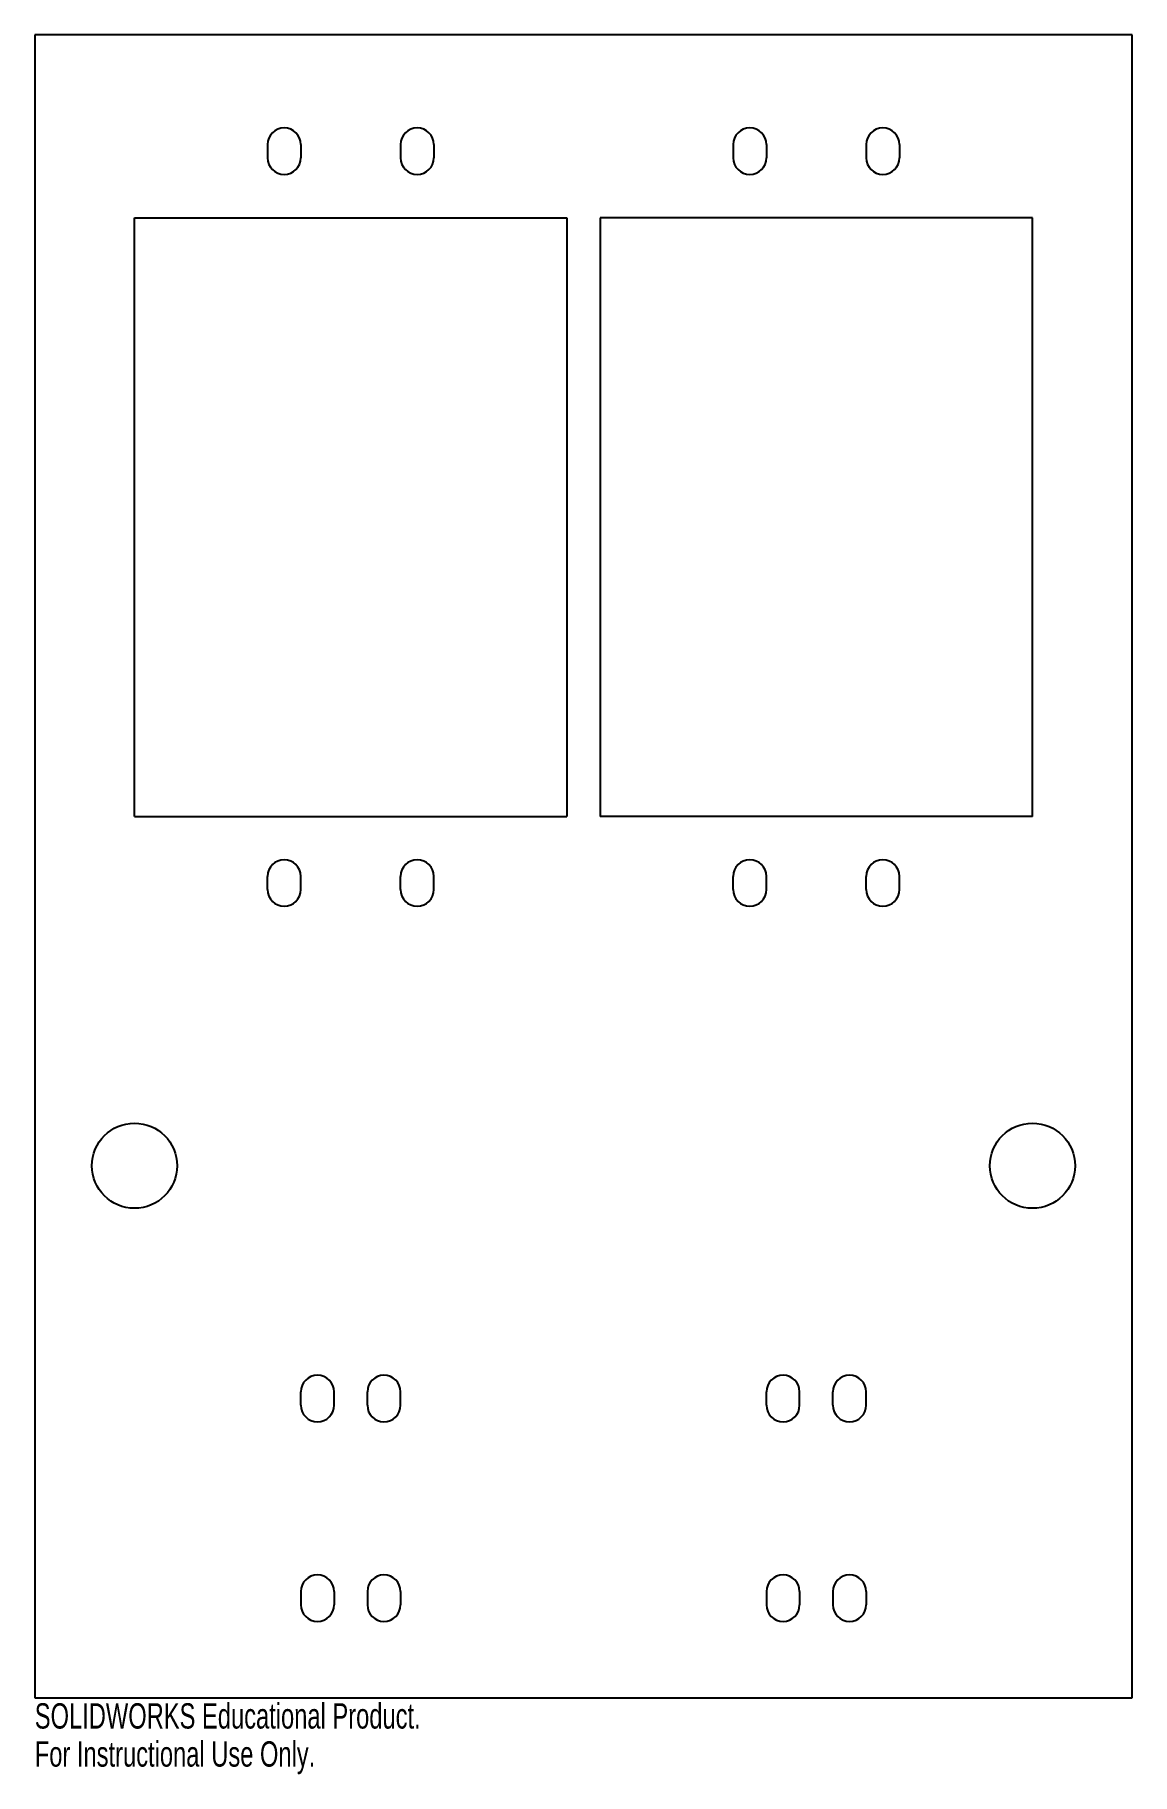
# Model space of a CAD drawing. Header units: inches. Extents: x -4.1 to 4.1, y -6.8 to 6.2.
import ezdxf

# ---------------------------------------------------------------- set-up
doc = ezdxf.new("R2010")
doc.units = ezdxf.units.IN
doc.header["$MEASUREMENT"] = 0
doc.styles.add('SLDTEXTSTYLE0', font='TXT', dxfattribs={"width": 0.7})

msp = doc.modelspace()

# ---------------------------------------------------------------- linework, layer by layer
at = {"color": 7, "linetype": 'Continuous', "lineweight": 25}
for p, q in [((4.125, 6.25), (-4.125, 6.25)), ((-4.125, 6.25), (-4.125, -6.25)), ((4.125, -6.25), (4.125, 6.25)), ((-2.375, 5.425), (-2.375, 5.325)), ((-2.125, 5.425), (-2.125, 5.325)), ((-1.375, 5.425), (-1.375, 5.325)), ((-1.125, 5.425), (-1.125, 5.325)), ((1.125, 5.425), (1.125, 5.325)), ((1.375, 5.425), (1.375, 5.325)), ((2.125, 5.425), (2.125, 5.325)), ((2.375, 5.425), (2.375, 5.325)), ((-3.375, 4.875), (-0.125, 4.875)), ((-3.375, 0.375), (-3.375, 4.875)), ((-0.125, 4.875), (-0.125, 0.375)), ((0.125, 4.875), (0.125, 0.375)), ((3.375, 4.875), (0.125, 4.875)), ((3.375, 0.375), (3.375, 4.875)), ((-3.375, 0.375), (-0.125, 0.375)), ((3.375, 0.375), (0.125, 0.375)), ((-2.375, -0.175), (-2.375, -0.075)), ((-2.125, -0.175), (-2.125, -0.075)), ((-1.375, -0.175), (-1.375, -0.075)), ((-1.125, -0.175), (-1.125, -0.075)), ((1.125, -0.175), (1.125, -0.075)), ((1.375, -0.175), (1.375, -0.075)), ((2.125, -0.175), (2.125, -0.075)), ((2.375, -0.175), (2.375, -0.075)), ((-2.125, -4.05), (-2.125, -3.95)), ((-1.875, -4.05), (-1.875, -3.95)), ((-1.625, -4.05), (-1.625, -3.95)), ((-1.375, -4.05), (-1.375, -3.95)), ((1.375, -4.05), (1.375, -3.95)), ((1.625, -4.05), (1.625, -3.95)), ((1.875, -4.05), (1.875, -3.95)), ((2.125, -4.05), (2.125, -3.95)), ((-2.125, -5.45), (-2.125, -5.55)), ((-1.875, -5.45), (-1.875, -5.55)), ((-1.625, -5.45), (-1.625, -5.55)), ((-1.375, -5.45), (-1.375, -5.55)), ((1.375, -5.45), (1.375, -5.55)), ((1.625, -5.45), (1.625, -5.55)), ((1.875, -5.45), (1.875, -5.55)), ((2.125, -5.45), (2.125, -5.55)), ((-4.125, -6.25), (4.125, -6.25))]:
    msp.add_line(p, q, dxfattribs=at)
for centre in [(-3.375, -2.25), (3.375, -2.25)]:
    msp.add_circle(centre, 0.32, dxfattribs=at)
for centre, start, end in [((-2.25, 5.425), 0, 180), ((-1.25, 5.425), 0, 180), ((1.25, 5.425), 0, 180), ((2.25, 5.425), 0, 180), ((-2.25, 5.325), 180, 0), ((-1.25, 5.325), 180, 0), ((1.25, 5.325), 180, 0), ((2.25, 5.325), 180, 0), ((-2.25, -0.075), 0, 180), ((-1.25, -0.075), 0, 180), ((1.25, -0.075), 0, 180), ((2.25, -0.075), 0, 180), ((-2.25, -0.175), 180, 0), ((-1.25, -0.175), 180, 0), ((1.25, -0.175), 180, 0), ((2.25, -0.175), 180, 0), ((-2, -3.95), 0, 180), ((-1.5, -3.95), 0, 180), ((1.5, -3.95), 0, 180), ((2, -3.95), 0, 180), ((-2, -4.05), 180, 0), ((-1.5, -4.05), 180, 0), ((1.5, -4.05), 180, 0), ((2, -4.05), 180, 0), ((-2, -5.45), 0, 180), ((-1.5, -5.45), 0, 180), ((1.5, -5.45), 0, 180), ((2, -5.45), 0, 180), ((-2, -5.55), 180, 0), ((-1.5, -5.55), 180, 0), ((1.5, -5.55), 180, 0), ((2, -5.55), 180, 0)]:
    msp.add_arc(centre, 0.125, start, end, dxfattribs=at)

# ---------------------------------------------------------------- texts
at = {"color": 7, "linetype": 'Continuous', "char_height": 0.1903, "attachment_point": 1, "style": 'SLDTEXTSTYLE0'}
for s, insert in [('SOLIDWORKS Educational Product.', (-4.125, -6.29)), ('For Instructional Use Only.', (-4.125, -6.576))]:
    msp.add_mtext(s, dxfattribs=dict(at, insert=insert))

doc.saveas('drawing.dxf')
